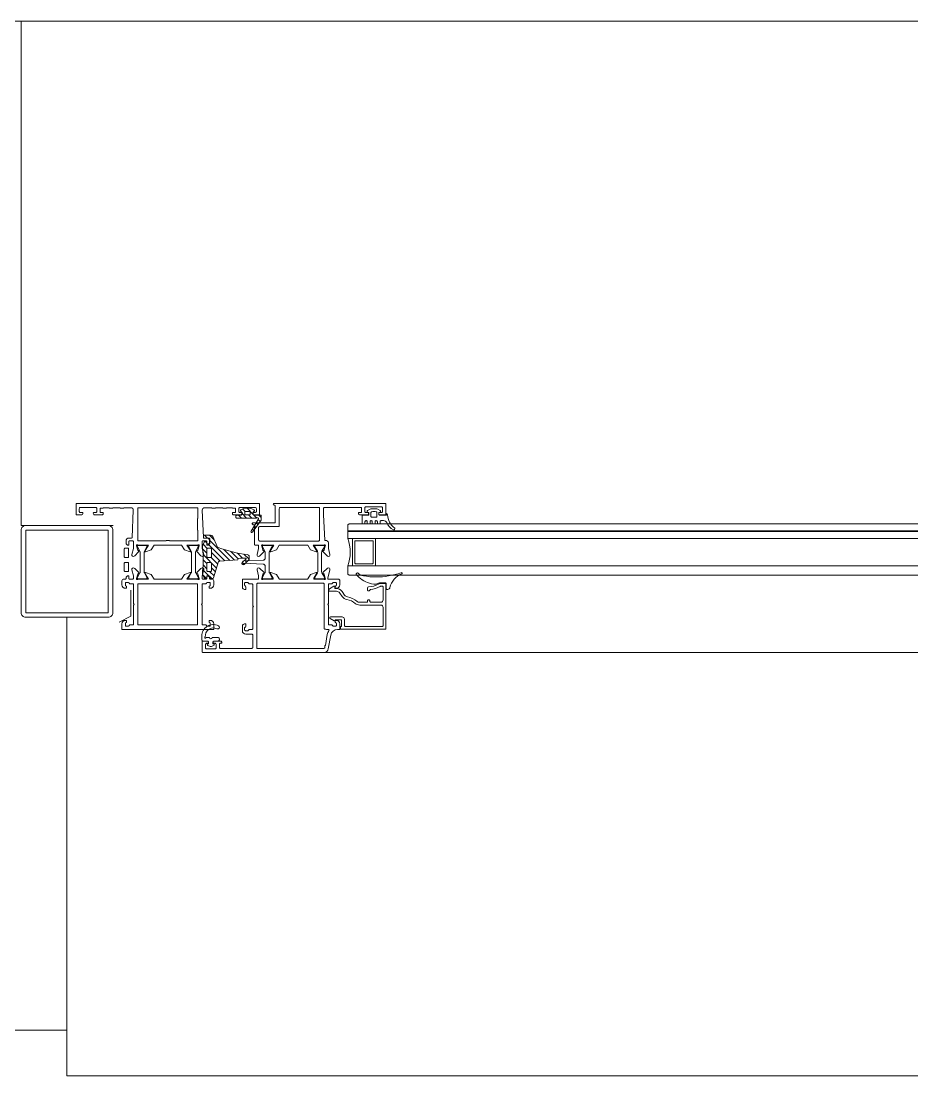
# Model space of a CAD drawing. Extents: x -9058 to 11890, y 0 to 4205.
# Drawn here: x 3725.06 to 3763.9, y 3761.87 to 3807.87 of the extents above; entities that cross this region are included whole.
import ezdxf

# ---------------------------------------------------------------- set-up
doc = ezdxf.new("R2010")
doc.units = 0
doc.header["$MEASUREMENT"] = 0
doc.layers.add('M-TEFRIS2-015', color=129, linetype='Continuous', lineweight=9)

msp = doc.modelspace()

# ---------------------------------------------------------------- hatches: boundary and pattern name
at = {"layer": 'M-TEFRIS2-015'}
h = msp.add_hatch(dxfattribs=at)
h.set_pattern_fill('ANSI31', color=256, scale=0.05, angle=450, style=0)
h.set_pattern_definition([(315, (3916.11904, 3917.70378), (0.1122532, 0.1122532), [])])
edge = h.paths.add_edge_path(flags=16)
edge.add_arc((3734.835, 3786.361), 0.025, 180, 270, ccw=False)
edge.add_line((3734.81, 3786.361), (3734.81, 3786.461))
edge.add_arc((3734.835, 3786.461), 0.025, 450, 540, ccw=False)
edge.add_line((3734.835, 3786.486), (3735.015, 3786.486))
edge.add_arc((3735.015, 3786.461), 0.025, 360, 450, ccw=False)
edge.add_line((3735.04, 3786.461), (3735.04, 3786.361))
edge.add_arc((3735.015, 3786.361), 0.025, 270, 360, ccw=False)
edge.add_line((3735.015, 3786.336), (3734.835, 3786.336))
edge = h.paths.add_edge_path()
edge.add_arc((3734.64, 3786.366), 0.035, 270, 360)
edge.add_line((3734.675, 3786.366), (3734.675, 3786.446))
edge.add_arc((3734.66, 3786.446), 0.015, 360, 402.1692)
edge.add_line((3734.671, 3786.456), (3734.631, 3786.498))
edge.add_arc((3734.66, 3786.526), 0.04, 117.0437, 223.6131, ccw=False)
edge.add_line((3734.642, 3786.562), (3734.73, 3786.607))
edge.add_arc((3734.81, 3786.451), 0.175, 450, 477.0437, ccw=False)
edge.add_line((3734.81, 3786.626), (3735.04, 3786.626))
edge.add_arc((3735.04, 3786.451), 0.175, 422.9563, 450, ccw=False)
edge.add_line((3735.119, 3786.607), (3735.208, 3786.562))
edge.add_arc((3735.19, 3786.526), 0.04, 316.3869, 422.9563, ccw=False)
edge.add_line((3735.219, 3786.498), (3735.179, 3786.456))
edge.add_arc((3735.19, 3786.446), 0.015, 497.8308, 540)
edge.add_line((3735.175, 3786.446), (3735.175, 3786.366))
edge.add_arc((3735.21, 3786.366), 0.035, 180, 270)
edge.add_line((3735.21, 3786.331), (3735.49, 3786.331))
edge.add_arc((3735.49, 3786.291), 0.04, 360, 450, ccw=False)
edge.add_line((3735.53, 3786.291), (3735.53, 3786.146))
edge.add_arc((3735.48, 3786.146), 0.05, 319.9652, 360, ccw=False)
edge.add_line((3735.518, 3786.114), (3735.145, 3785.58))
edge.add_arc((3735.115, 3785.606), 0.04, 146.9957, 319.9652, ccw=False)
edge.add_line((3735.081, 3785.628), (3735.399, 3786.133))
edge.add_arc((3735.349, 3786.165), 0.06, 326.9957, 506.1456)
edge.add_line((3735.299, 3786.199), (3734.46, 3786.199))
edge.add_arc((3734.46, 3786.239), 0.04, 180, 270, ccw=False)
edge.add_line((3734.42, 3786.239), (3734.42, 3786.291))
edge.add_arc((3734.46, 3786.291), 0.04, 90, 180, ccw=False)
edge.add_line((3734.46, 3786.331), (3734.64, 3786.331))
h = msp.add_hatch(dxfattribs=at)
h.set_pattern_fill('ANSI31', color=256, scale=0.05, style=0)
h.set_pattern_definition([(315, (3733.65921, 3535.18982), (-0.1122532, -0.1122532), [])])
h.paths.add_polyline_path([(3734.784, 3784.178), (3734.971, 3784.359, 0.203536), (3735.002, 3784.431), (3735.002, 3784.511, 0.380587), (3734.913, 3784.611, -0.061836), (3733.656, 3784.918, -0.189764), (3733.602, 3784.967), (3733.412, 3785.396, 0.285747), (3733.322, 3785.451), (3733.032, 3785.451, 0.414214), (3733.012, 3785.431), (3733.012, 3785.341, 0.414214), (3733.032, 3785.321), (3733.247, 3785.321, -0.414214), (3733.282, 3785.286), (3733.282, 3785.096, -0.414214), (3733.257, 3785.071), (3733.177, 3785.071, -0.414214), (3733.152, 3785.096), (3733.152, 3785.131, 0.414214), (3733.122, 3785.161), (3733.056, 3785.161, 0.296563), (3733.037, 3785.15), (3732.977, 3785.014, 0.104779), (3732.962, 3784.941), (3732.962, 3784.861, -0.081633), (3732.962, 3783.881), (3732.962, 3783.801, 0.104779), (3732.977, 3783.728), (3733.037, 3783.593, 0.296563), (3733.056, 3783.581), (3733.122, 3783.581, 0.414214), (3733.152, 3783.611), (3733.152, 3783.646, -0.414214), (3733.177, 3783.671), (3733.257, 3783.671, -0.414214), (3733.282, 3783.646), (3733.282, 3783.586, 0.414214), (3733.307, 3783.561), (3733.402, 3783.561, 0.328426), (3733.45, 3783.597), (3733.668, 3784.299, -0.309555), (3733.69, 3784.316), (3734.493, 3784.372, 0.394287), (3734.512, 3784.391, -0.364538), (3734.553, 3784.441, -0.068684), (3734.854, 3784.451, -0.950368), (3734.852, 3784.411, 0.000002), (3734.852, 3784.411), (3734.7, 3784.265, 0.999219)])
h.paths.add_polyline_path([(3733.352, 3784.511), (3733.352, 3784.851, 0.414214), (3733.322, 3784.881), (3733.192, 3784.881, 0.414214), (3733.162, 3784.851), (3733.162, 3784.511, 0.414214), (3733.192, 3784.481), (3733.322, 3784.481, 0.414214)], flags=16)
h.paths.add_polyline_path([(3733.322, 3784.261), (3733.192, 3784.261, 0.414214), (3733.162, 3784.231), (3733.162, 3783.891, 0.414214), (3733.192, 3783.861), (3733.322, 3783.861, 0.414214), (3733.352, 3783.891), (3733.352, 3784.231, 0.414214)], flags=16)

# ---------------------------------------------------------------- linework, layer by layer
for p, q in [((3739.304, 3785.898), (3739.354, 3785.948)), ((3739.304, 3785.898), (3739.304, 3785.31)), ((3742.079, 3785.948), (3739.354, 3785.948)), ((3787.233, 3785.948), (3741.862, 3785.948)), ((3742.079, 3785.648), (3739.304, 3785.648)), ((3742.079, 3785.61), (3739.304, 3785.61)), ((3787.233, 3785.648), (3741.862, 3785.648)), ((3787.233, 3785.61), (3741.862, 3785.61)), ((3742.079, 3785.31), (3739.304, 3785.31)), ((3739.504, 3785.31), (3739.504, 3784.11)), ((3740.504, 3785.31), (3740.504, 3784.11)), ((3787.233, 3785.31), (3741.862, 3785.31)), ((3739.304, 3784.11), (3739.304, 3783.76)), ((3742.079, 3784.11), (3739.304, 3784.11)), ((3787.233, 3784.11), (3741.862, 3784.11)), ((3739.304, 3783.76), (3739.354, 3783.71)), ((3742.079, 3783.71), (3739.354, 3783.71)), ((3742.079, 3783.71), (3739.811, 3783.71)), ((3787.233, 3783.71), (3741.862, 3783.71)), ((3729.837, 3783.059), (3729.837, 3782.888)), ((3729.837, 3782.888), (3729.837, 3781.927)), ((3729.837, 3781.927), (3729.337, 3781.657))]:
    msp.add_line(p, q, dxfattribs=at)
for points in [[(3718.058, 3801.173), (3720.058, 3801.173), (3720.058, 3807.873), (3725.058, 3807.873), (3725.058, 3785.873), (3729.076, 3785.873)], [(3865.058, 3807.873), (3725.058, 3807.873)], [(3727.058, 3763.873), (3727.058, 3781.873)], [(3738.235, 3780.338), (3856.993, 3780.338)], [(3613.308, 3763.873), (3727.058, 3763.873)], [(3863.058, 3763.873), (3863.058, 3761.873), (3727.058, 3761.873), (3727.058, 3763.873)]]:
    msp.add_lwpolyline(points, dxfattribs=at)
for points in [[(3734.274, 3786.638), (3734.274, 3786.648), (3734.008, 3786.648), (3734.008, 3786.638), (3733.858, 3786.638), (3733.858, 3786.648), (3733.528, 3786.648), (3733.528, 3786.638), (3733.378, 3786.638), (3733.378, 3786.648), (3733.058, 3786.648, 0.425337), (3732.958, 3786.544), (3733.003, 3785.356, 0.403083), (3733.033, 3785.328), (3733.154, 3785.328, -0.414214), (3733.274, 3785.208), (3733.274, 3785.118, -0.414214), (3733.174, 3785.018), (3733.164, 3785.018, -0.414214), (3733.154, 3785.028), (3733.154, 3785.178, 0.414214), (3733.124, 3785.208), (3732.984, 3785.208, 0.414214), (3732.954, 3785.178), (3732.954, 3784.872), (3733.024, 3784.611, -0.700084), (3732.916, 3784.536), (3732.898, 3784.549), (3732.727, 3784.721, -0.607471), (3732.743, 3784.782, 0.283637), (3732.766, 3784.803), (3732.815, 3784.987, 1.229391), (3732.765, 3785.018), (3732.29, 3785.018), (3732.453, 3784.751, -0.859449), (3732.423, 3784.726), (3732.178, 3784.818), (3732.056, 3785.018), (3730.853, 3785.018), (3730.731, 3784.818), (3730.486, 3784.726, -0.859449), (3730.456, 3784.751), (3730.618, 3785.018), (3730.144, 3785.018, 1.229391), (3730.094, 3784.987), (3730.143, 3784.803, 0.283637), (3730.166, 3784.782, -0.607471), (3730.182, 3784.721), (3730.01, 3784.549), (3729.992, 3784.536, -0.700084), (3729.885, 3784.611), (3729.954, 3784.872), (3729.954, 3785.178, 0.414214), (3729.924, 3785.208), (3729.784, 3785.208, 0.414214), (3729.754, 3785.178), (3729.754, 3785.028, -0.414214), (3729.744, 3785.018), (3729.734, 3785.018, -0.414214), (3729.634, 3785.118), (3729.634, 3785.208, -0.414214), (3729.754, 3785.328), (3729.876, 3785.328, 0.403083), (3729.906, 3785.356), (3729.95, 3786.544, 0.425337), (3729.851, 3786.648), (3729.531, 3786.648), (3729.531, 3786.638), (3729.381, 3786.638), (3729.381, 3786.648), (3729.051, 3786.648), (3729.051, 3786.638), (3728.901, 3786.638), (3728.901, 3786.648), (3728.634, 3786.648), (3728.634, 3786.638), (3728.504, 3786.638), (3728.504, 3786.468, 0.414214), (3728.534, 3786.438), (3728.634, 3786.438), (3728.634, 3786.388, -0.414214), (3728.584, 3786.338), (3728.274, 3786.338, -0.414214), (3728.204, 3786.408), (3728.204, 3786.428, -0.414214), (3728.214, 3786.438), (3728.314, 3786.438, 0.414214), (3728.364, 3786.488), (3728.364, 3786.608, 0.414214), (3728.314, 3786.658), (3727.644, 3786.658, 0.414214), (3727.594, 3786.608), (3727.594, 3786.488, 0.414214), (3727.644, 3786.438), (3727.744, 3786.438, -0.414214), (3727.754, 3786.428), (3727.754, 3786.408, -0.414214), (3727.684, 3786.338), (3727.464, 3786.338, -0.414214), (3727.454, 3786.348), (3727.454, 3786.828, -0.414214), (3727.464, 3786.838), (3735.444, 3786.838, -0.414214), (3735.454, 3786.828), (3735.454, 3786.348, -0.414214), (3735.444, 3786.338), (3735.224, 3786.338, -0.414214), (3735.154, 3786.408), (3735.154, 3786.428, -0.414214), (3735.164, 3786.438), (3735.264, 3786.438, 0.414214), (3735.314, 3786.488), (3735.314, 3786.608, 0.414214), (3735.264, 3786.658), (3734.594, 3786.658, 0.414214), (3734.544, 3786.608), (3734.544, 3786.488, 0.414214), (3734.594, 3786.438), (3734.694, 3786.438, -0.414214), (3734.704, 3786.428), (3734.704, 3786.408, -0.414214), (3734.634, 3786.338), (3734.324, 3786.338, -0.414214), (3734.274, 3786.388), (3734.274, 3786.438), (3734.374, 3786.438, 0.414214), (3734.404, 3786.468), (3734.404, 3786.638)], [(3734.64, 3786.331, 0.414214), (3734.675, 3786.366), (3734.675, 3786.446, 0.186103), (3734.671, 3786.456), (3734.631, 3786.498, -0.501687), (3734.642, 3786.562), (3734.73, 3786.607, -0.118551), (3734.81, 3786.626), (3735.04, 3786.626, -0.118551), (3735.119, 3786.607), (3735.208, 3786.562, -0.501687), (3735.219, 3786.498), (3735.179, 3786.456, 0.186103), (3735.175, 3786.446), (3735.175, 3786.366, 0.414214), (3735.21, 3786.331), (3735.49, 3786.331, -0.414214), (3735.53, 3786.291), (3735.53, 3786.146, -0.176484), (3735.518, 3786.114), (3735.145, 3785.58, -0.940455), (3735.081, 3785.628), (3735.399, 3786.133, 0.992608), (3735.299, 3786.199), (3734.46, 3786.199, -0.414214), (3734.42, 3786.239), (3734.42, 3786.291, -0.414214), (3734.46, 3786.331)], [(3734.835, 3786.336, -0.414214), (3734.81, 3786.361), (3734.81, 3786.461, -0.414214), (3734.835, 3786.486), (3735.015, 3786.486, -0.414214), (3735.04, 3786.461), (3735.04, 3786.361, -0.414214), (3735.015, 3786.336)], [(3736.304, 3785.838), (3735.464, 3785.838, 0.414214), (3735.414, 3785.788), (3735.414, 3785.248, 0.414214), (3735.464, 3785.198), (3738.024, 3785.198, 0.414214), (3738.074, 3785.248), (3738.074, 3786.658), (3736.364, 3786.658, 0.414214), (3736.314, 3786.608), (3736.314, 3785.848, -0.414214)], [(3740.547, 3786.472, -0.359904), (3740.571, 3786.442), (3740.571, 3786.266, -0.414214), (3740.541, 3786.236), (3740.341, 3786.236, -0.414214), (3740.311, 3786.266), (3740.311, 3786.442, -0.359904), (3740.336, 3786.472, -0.094739)], [(3725.058, 3782.073, 0.414214), (3725.258, 3781.873), (3728.858, 3781.873, 0.414214), (3729.058, 3782.073), (3729.058, 3785.673, 0.414214), (3728.858, 3785.873), (3725.258, 3785.873, 0.414214), (3725.058, 3785.673)], [(3729.557, 3784.513, 0.414214), (3729.587, 3784.483), (3729.717, 3784.483, 0.414214), (3729.747, 3784.513), (3729.747, 3784.853, 0.414214), (3729.717, 3784.883), (3729.587, 3784.883, 0.414214), (3729.557, 3784.853)], [(3730.419, 3783.856, 0.131652), (3730.432, 3783.806), (3730.54, 3783.619, -0.131652), (3730.544, 3783.604), (3730.544, 3783.579, -0.414214), (3730.514, 3783.549), (3730.154, 3783.549, -0.414214), (3730.124, 3783.579), (3730.124, 3783.604, -0.131652), (3730.128, 3783.619), (3730.236, 3783.806, 0.131652), (3730.249, 3783.856), (3730.249, 3784.702, 0.131652), (3730.236, 3784.752), (3730.128, 3784.939, -0.131652), (3730.124, 3784.954), (3730.124, 3784.979, -0.414214), (3730.154, 3785.009), (3730.514, 3785.009, -0.414214), (3730.544, 3784.979), (3730.544, 3784.954, -0.131652), (3730.54, 3784.939), (3730.432, 3784.752, 0.131652), (3730.419, 3784.702)], [(3732.49, 3783.856, -0.131652), (3732.477, 3783.806), (3732.369, 3783.619, 0.131652), (3732.365, 3783.604), (3732.365, 3783.579, 0.414214), (3732.395, 3783.549), (3732.755, 3783.549, 0.414214), (3732.785, 3783.579), (3732.785, 3783.604, 0.131652), (3732.781, 3783.619), (3732.673, 3783.806, -0.131652), (3732.66, 3783.856), (3732.66, 3784.702, -0.131652), (3732.673, 3784.752), (3732.781, 3784.939, 0.131652), (3732.785, 3784.954), (3732.785, 3784.979, 0.414214), (3732.755, 3785.009), (3732.395, 3785.009, 0.414214), (3732.365, 3784.979), (3732.365, 3784.954, 0.131652), (3732.369, 3784.939), (3732.477, 3784.752, -0.131652), (3732.49, 3784.702)], [(3733.352, 3784.513, -0.414214), (3733.322, 3784.483), (3733.192, 3784.483, -0.414214), (3733.162, 3784.513), (3733.162, 3784.853, -0.414214), (3733.192, 3784.883), (3733.322, 3784.883, -0.414214), (3733.352, 3784.853)], [(3735.608, 3784.197, -0.403142), (3735.704, 3784.097), (3735.704, 3783.856, -0.131652), (3735.691, 3783.806), (3735.583, 3783.62, 0.131652), (3735.579, 3783.605), (3735.579, 3783.579, 0.414214), (3735.609, 3783.549), (3735.969, 3783.549, 0.414214), (3735.999, 3783.579), (3735.999, 3783.605, 0.131652), (3735.995, 3783.62), (3735.888, 3783.806, -0.131652), (3735.874, 3783.856), (3735.874, 3784.702, -0.131652), (3735.888, 3784.752), (3735.995, 3784.939, 0.131652), (3735.999, 3784.954), (3735.999, 3784.979, 0.414214), (3735.969, 3785.009), (3735.609, 3785.009, 0.414214), (3735.579, 3784.979), (3735.579, 3784.954, 0.131652), (3735.583, 3784.939), (3735.691, 3784.752, -0.131652), (3735.704, 3784.702), (3735.704, 3784.461, -0.403142), (3735.608, 3784.362), (3734.753, 3784.329, 0.962756), (3734.753, 3784.229)], [(3738.174, 3784.752), (3738.282, 3784.939, 0.131652), (3738.286, 3784.954), (3738.286, 3784.979, 0.414214), (3738.256, 3785.009), (3737.896, 3785.009, 0.414214), (3737.866, 3784.979), (3737.866, 3784.954, 0.131652), (3737.87, 3784.939), (3737.977, 3784.752, -0.131652), (3737.991, 3784.702), (3737.991, 3783.856, -0.131652), (3737.977, 3783.806), (3737.87, 3783.62, 0.131652), (3737.866, 3783.605), (3737.866, 3783.579, 0.414214), (3737.896, 3783.549), (3738.256, 3783.549, 0.414214), (3738.286, 3783.579), (3738.286, 3783.605, 0.131652), (3738.282, 3783.62), (3738.174, 3783.806, -0.131652), (3738.161, 3783.856), (3738.161, 3784.702, -0.131652)], [(3739.604, 3785.18, -0.414214), (3739.634, 3785.21), (3740.374, 3785.21, -0.414214), (3740.404, 3785.18), (3740.404, 3784.24, -0.414214), (3740.374, 3784.21), (3739.634, 3784.21, -0.414214), (3739.604, 3784.24)], [(3729.557, 3783.893, 0.414214), (3729.587, 3783.863), (3729.717, 3783.863, 0.414214), (3729.747, 3783.893), (3729.747, 3784.233, 0.414214), (3729.717, 3784.263), (3729.587, 3784.263, 0.414214), (3729.557, 3784.233)], [(3738.605, 3783.338, 0.365977), (3738.635, 3783.363, -0.365977), (3738.664, 3783.388), (3738.774, 3783.388, -0.414214), (3738.804, 3783.358), (3738.804, 3783.268, -0.365977), (3738.779, 3783.238, 0.366034), (3738.754, 3783.208), (3738.754, 3783.148, 0.414214), (3738.764, 3783.138), (3738.804, 3783.138, 0.414214), (3738.954, 3783.288), (3738.954, 3783.458, 0.414214), (3738.874, 3783.538), (3738.455, 3783.538, -0.493043), (3738.426, 3783.575), (3738.524, 3783.944, 0.700084), (3738.416, 3784.019), (3738.398, 3784.007), (3738.227, 3783.834, 0.607471), (3738.243, 3783.774, -0.283637), (3738.266, 3783.752), (3738.315, 3783.568, -1.229391), (3738.265, 3783.538), (3737.844, 3783.538, -0.585524), (3737.818, 3783.583), (3737.952, 3783.802, 0.713664), (3737.928, 3783.831), (3737.678, 3783.737), (3737.565, 3783.552, -0.261412), (3737.539, 3783.538), (3736.328, 3783.538, -0.261412), (3736.303, 3783.552), (3736.189, 3783.737), (3735.94, 3783.831, 0.713664), (3735.915, 3783.802), (3736.049, 3783.583, -0.585524), (3736.023, 3783.538), (3735.603, 3783.538, -1.229391), (3735.552, 3783.568), (3735.602, 3783.752, -0.283637), (3735.624, 3783.774, 0.607471), (3735.64, 3783.834), (3735.469, 3784.007), (3735.451, 3784.019, 0.700084), (3735.343, 3783.944), (3735.413, 3783.683), (3735.413, 3783.568, -0.414214), (3735.383, 3783.538), (3734.734, 3783.538, 0.414214), (3734.704, 3783.508), (3734.704, 3783.188, 0.414222), (3734.804, 3783.088), (3734.844, 3783.088, 0.414214), (3734.854, 3783.098), (3734.854, 3783.208, 0.366034), (3734.829, 3783.238, -0.365977), (3734.804, 3783.268), (3734.804, 3783.358, -0.414214), (3734.834, 3783.388), (3734.944, 3783.388, -0.365977), (3734.974, 3783.363, 0.365977), (3735.004, 3783.338), (3735.124, 3783.338, -0.414214), (3735.154, 3783.308), (3735.154, 3782.368), (3735.184, 3782.338), (3735.154, 3782.308), (3735.154, 3781.368, -0.414214), (3735.124, 3781.338), (3735.004, 3781.338, 0.365977), (3734.974, 3781.313, -0.365977), (3734.944, 3781.288), (3734.834, 3781.288, -0.414214), (3734.804, 3781.318), (3734.804, 3781.408, -0.365977), (3734.829, 3781.437, 0.366034), (3734.854, 3781.467), (3734.854, 3781.578, 0.414214), (3734.844, 3781.588), (3734.804, 3781.588, 0.414214), (3734.704, 3781.488), (3734.704, 3781.288, 0.414214), (3734.854, 3781.138), (3735.124, 3781.138, -0.414214), (3735.154, 3781.108), (3735.154, 3780.548, -0.414214), (3735.124, 3780.518), (3733.734, 3780.518, -0.414214), (3733.704, 3780.548), (3733.704, 3780.708, -0.414214), (3733.734, 3780.738), (3733.804, 3780.738), (3733.804, 3780.788, 0.414214), (3733.754, 3780.838), (3733.499, 3780.838, 0.414214), (3733.429, 3780.768), (3733.429, 3780.748, 0.414214), (3733.439, 3780.738), (3733.514, 3780.738, -0.414214), (3733.564, 3780.688), (3733.564, 3780.548, -0.414214), (3733.514, 3780.498), (3733.144, 3780.498, -0.414214), (3733.094, 3780.548), (3733.094, 3780.688, -0.414214), (3733.144, 3780.738), (3733.219, 3780.738, 0.414214), (3733.229, 3780.748), (3733.229, 3780.768, 0.414214), (3733.159, 3780.838), (3732.984, 3780.838, 0.414214), (3732.954, 3780.808), (3732.954, 3780.368, 0.414214), (3732.984, 3780.338), (3738.254, 3780.338, 0.363975), (3738.451, 3780.503), (3738.555, 3781.09, -0.36397), (3738.85, 3781.338), (3738.924, 3781.338, 0.414214), (3738.954, 3781.368), (3738.954, 3781.588, 0.414214), (3738.804, 3781.738), (3738.764, 3781.738, 0.414214), (3738.754, 3781.728), (3738.754, 3781.667, 0.366034), (3738.779, 3781.637, -0.365977), (3738.804, 3781.608), (3738.804, 3781.518, -0.414214), (3738.774, 3781.488), (3738.664, 3781.488, -0.365977), (3738.635, 3781.513, 0.365977), (3738.605, 3781.538), (3738.484, 3781.538, -0.414214), (3738.454, 3781.568), (3738.454, 3782.408), (3738.424, 3782.438), (3738.454, 3782.468), (3738.454, 3783.308, -0.414214), (3738.484, 3783.338)], [(3733.352, 3783.893, -0.414214), (3733.322, 3783.863), (3733.192, 3783.863, -0.414214), (3733.162, 3783.893), (3733.162, 3784.233, -0.414214), (3733.192, 3784.263), (3733.322, 3784.263, -0.414214), (3733.352, 3784.233)], [(3740.974, 3783.339), (3740.974, 3783.119, 0.414214), (3741.004, 3783.089), (3741.042, 3783.089, 0.356389), (3741.14, 3783.169, -0.262181), (3741.654, 3783.762, 0.316752), (3741.674, 3783.79, 0.499585), (3741.636, 3783.819, -0.048291), (3741.081, 3783.678, -0.086497), (3739.982, 3783.681, -0.16681), (3739.754, 3783.792, 0.169383), (3739.733, 3783.806), (3739.721, 3783.809, 0.513067), (3739.673, 3783.743, 0.159858), (3740.248, 3783.363, 0.178819), (3740.615, 3783.345), (3740.634, 3783.356, -0.13005), (3740.684, 3783.369), (3740.944, 3783.369, -0.414214)], [(3738.253, 3780.518, 0.207097), (3738.304, 3780.54), (3738.304, 3780.638), (3738.323, 3780.638), (3738.407, 3781.116, -0.106114), (3738.478, 3781.291, 0.602221), (3738.453, 3781.338), (3738.404, 3781.338, -0.162278), (3738.344, 3781.358), (3738.304, 3781.358, -0.414214), (3738.274, 3781.388), (3738.274, 3783.308, 0.414214), (3738.224, 3783.358), (3735.384, 3783.358, 0.414214), (3735.334, 3783.308), (3735.334, 3780.518)], [(3740.161, 3782.558), (3740.161, 3782.598, -0.414214), (3740.191, 3782.628), (3740.231, 3782.628, -0.414214), (3740.261, 3782.598), (3740.261, 3782.578, 0.414214), (3740.311, 3782.528), (3740.741, 3782.528, 0.414214), (3740.841, 3782.628), (3740.841, 3783.178, 0.414214), (3740.791, 3783.228), (3740.74, 3783.228, 0.127567), (3740.706, 3783.219, -0.09888), (3740.288, 3783.085, 0.367727), (3740.261, 3783.056, -0.399482), (3740.231, 3783.028), (3740.191, 3783.028, -0.414214), (3740.161, 3783.058), (3740.161, 3783.149, -0.400329), (3740.209, 3783.199, 0.114933), (3740.645, 3783.323, -0.127017), (3740.742, 3783.348), (3740.931, 3783.348, -0.414214), (3740.961, 3783.318), (3740.961, 3781.378, -0.414214), (3740.931, 3781.348), (3739.011, 3781.348, -0.414214), (3738.981, 3781.378), (3738.981, 3781.438, -0.414214), (3739.011, 3781.468), (3739.031, 3781.468), (3739.031, 3781.768), (3738.761, 3781.768), (3738.741, 3781.733, -0.414214), (3738.7, 3781.722), (3738.529, 3781.82, -0.767327), (3738.547, 3781.888), (3739.051, 3781.888, -0.414214), (3739.151, 3781.788), (3739.151, 3781.518, 0.414214), (3739.201, 3781.468), (3740.791, 3781.468, 0.414214), (3740.841, 3781.518), (3740.841, 3782.308, 0.414214), (3740.741, 3782.408), (3739.828, 3782.408, -0.172094), (3739.626, 3782.479, 0.126051), (3739.265, 3782.645, -0.197455), (3739.06, 3782.777), (3738.952, 3782.931, 0.244698), (3738.805, 3783.008), (3738.526, 3783.008, -0.767327), (3738.498, 3783.109), (3738.696, 3783.224, -0.57735), (3738.741, 3783.198), (3738.741, 3783.128), (3738.805, 3783.128, -0.244698), (3739.051, 3783), (3739.154, 3782.845, 0.197455), (3739.282, 3782.763, -0.126051), (3739.696, 3782.573, 0.178336), (3739.828, 3782.528), (3740.131, 3782.528, 0.414214)], [(3733.171, 3780.718), (3733.231, 3780.718), (3733.231, 3780.798, 0.236068), (3733.151, 3780.838), (3732.986, 3780.838, -0.414214), (3732.936, 3780.888), (3732.936, 3781.059, -0.557109), (3733.659, 3781.506, -0.284432), (3733.701, 3781.439, -0.557109), (3733.592, 3781.372, 0.59685), (3733.089, 3781.017, 2.161979), (3733.124, 3780.988), (3733.266, 3780.988, 1), (3733.386, 3780.988), (3733.651, 3780.988, -0.414214), (3733.701, 3780.938), (3733.701, 3780.888, -0.414214), (3733.651, 3780.838), (3733.501, 3780.838, 0.236068), (3733.421, 3780.798), (3733.421, 3780.718), (3733.481, 3780.718), (3733.481, 3780.684, -0.323522), (3733.447, 3780.636), (3733.353, 3780.605, -0.019238), (3733.346, 3780.604), (3733.306, 3780.604, -0.019238), (3733.298, 3780.605), (3733.205, 3780.636, -0.323522), (3733.171, 3780.684)]]:
    msp.add_lwpolyline(points, format="xyb", close=True, dxfattribs=at)
for points in [[(3738.335, 3785.216, -0.459137), (3738.299, 3785.243), (3738.244, 3786.338), (3738.244, 3786.608, -0.414214), (3738.294, 3786.658), (3739.874, 3786.658, -0.414214), (3739.904, 3786.628), (3739.904, 3786.468, -0.414214), (3739.874, 3786.438), (3739.774, 3786.438), (3739.774, 3786.388, 0.414214), (3739.824, 3786.338), (3740.134, 3786.338, 0.414214), (3740.204, 3786.408), (3740.204, 3786.428, 0.414214), (3740.194, 3786.438), (3740.094, 3786.438, -0.414214), (3740.044, 3786.488), (3740.044, 3786.638, -0.414214), (3740.094, 3786.688), (3740.764, 3786.688, -0.414214), (3740.814, 3786.638), (3740.814, 3786.488, -0.414214), (3740.764, 3786.438), (3740.664, 3786.438, 0.414214), (3740.654, 3786.428), (3740.654, 3786.408, 0.414214), (3740.724, 3786.338), (3740.944, 3786.338, 0.414214), (3740.954, 3786.348), (3740.954, 3786.828, 0.414214), (3740.944, 3786.838), (3736.079, 3786.838, 0.535184), (3736.056, 3786.803), (3736.074, 3786.76), (3736.104, 3786.76, -0.414214), (3736.134, 3786.73), (3736.134, 3786.018, -0.414214), (3736.104, 3785.988), (3735.159, 3785.988, 0.535184), (3735.136, 3785.953), (3735.147, 3785.928, 0.302776), (3735.174, 3785.91), (3735.204, 3785.91, -0.414214), (3735.234, 3785.88), (3735.234, 3785.048, 0.414214), (3735.264, 3785.018), (3735.383, 3785.018, -0.414214), (3735.413, 3784.988), (3735.413, 3784.872), (3735.343, 3784.611, 0.700084), (3735.451, 3784.536), (3735.469, 3784.549), (3735.64, 3784.721, 0.607471), (3735.624, 3784.782, -0.283637), (3735.602, 3784.803), (3735.552, 3784.987, -1.229391), (3735.603, 3785.018), (3736.077, 3785.018), (3735.914, 3784.751, 0.859449), (3735.945, 3784.726), (3736.189, 3784.818), (3736.311, 3785.018), (3737.556, 3785.018), (3737.678, 3784.818), (3737.923, 3784.726, 0.859449), (3737.953, 3784.751), (3737.79, 3785.018), (3738.265, 3785.018, -1.229391), (3738.315, 3784.987), (3738.266, 3784.803, -0.283637), (3738.243, 3784.782, 0.607471), (3738.227, 3784.721), (3738.398, 3784.549), (3738.416, 3784.536, 0.700084), (3738.524, 3784.611), (3738.454, 3784.872), (3738.454, 3785.118, 0.474196), (3738.335, 3785.216)], [(3741.036, 3786.347, 0.220745), (3741.346, 3785.754, -0.651907), (3741.289, 3785.685, -0.176952), (3740.998, 3786, 0.281357), (3740.855, 3786.088), (3740.774, 3786.088), (3740.76, 3786.088), (3740.753, 3786.088), (3740.745, 3786.086), (3740.738, 3786.083), (3740.731, 3786.079), (3740.725, 3786.073), (3740.719, 3786.067), (3740.715, 3786.06), (3740.712, 3786.053), (3740.71, 3786.038), (3740.71, 3785.962), (3740.71, 3785.959), (3740.709, 3785.956), (3740.708, 3785.953), (3740.706, 3785.951), (3740.704, 3785.948), (3740.702, 3785.946), (3740.699, 3785.944), (3740.696, 3785.943), (3740.69, 3785.942), (3740.61, 3785.942), (3740.607, 3785.943), (3740.604, 3785.943), (3740.601, 3785.944), (3740.599, 3785.946), (3740.596, 3785.948), (3740.594, 3785.951), (3740.592, 3785.953), (3740.591, 3785.956), (3740.59, 3785.962), (3740.59, 3786.038), (3740.59, 3786.045), (3740.588, 3786.053), (3740.585, 3786.06), (3740.581, 3786.067), (3740.575, 3786.073), (3740.569, 3786.079), (3740.562, 3786.083), (3740.555, 3786.086), (3740.54, 3786.088), (3740.533, 3786.088), (3740.525, 3786.086), (3740.518, 3786.083), (3740.511, 3786.079), (3740.505, 3786.073), (3740.499, 3786.067), (3740.495, 3786.06), (3740.492, 3786.053), (3740.49, 3786.038), (3740.49, 3785.962), (3740.49, 3785.959), (3740.489, 3785.956), (3740.488, 3785.953), (3740.486, 3785.951), (3740.484, 3785.948), (3740.482, 3785.946), (3740.479, 3785.944), (3740.476, 3785.943), (3740.47, 3785.942), (3740.39, 3785.942), (3740.387, 3785.943), (3740.384, 3785.943), (3740.381, 3785.944), (3740.379, 3785.946), (3740.376, 3785.948), (3740.374, 3785.951), (3740.372, 3785.953), (3740.371, 3785.956), (3740.37, 3785.962), (3740.37, 3786.038), (3740.37, 3786.045), (3740.368, 3786.053), (3740.365, 3786.06), (3740.361, 3786.067), (3740.355, 3786.073), (3740.349, 3786.079), (3740.342, 3786.083), (3740.335, 3786.086), (3740.32, 3786.088), (3740.313, 3786.088), (3740.305, 3786.086), (3740.298, 3786.083), (3740.291, 3786.079), (3740.285, 3786.073), (3740.279, 3786.067), (3740.275, 3786.06), (3740.272, 3786.053), (3740.27, 3786.038), (3740.27, 3785.962), (3740.27, 3785.959), (3740.269, 3785.956), (3740.268, 3785.953), (3740.266, 3785.951), (3740.264, 3785.948), (3740.262, 3785.946), (3740.259, 3785.944), (3740.256, 3785.943), (3740.25, 3785.942), (3740.17, 3785.942), (3740.167, 3785.943), (3740.164, 3785.943), (3740.161, 3785.944), (3740.159, 3785.946), (3740.156, 3785.948), (3740.154, 3785.951), (3740.152, 3785.953), (3740.151, 3785.956), (3740.15, 3785.962), (3740.15, 3786.038), (3740.15, 3786.045), (3740.148, 3786.053), (3740.145, 3786.06), (3740.141, 3786.067), (3740.135, 3786.073), (3740.129, 3786.079), (3740.122, 3786.083), (3740.115, 3786.086), (3740.1, 3786.088), (3740.093, 3786.088), (3740.085, 3786.086), (3740.078, 3786.083), (3740.071, 3786.079), (3740.065, 3786.073), (3740.059, 3786.067), (3740.055, 3786.06), (3740.052, 3786.053), (3740.05, 3786.038), (3740.05, 3785.962), (3740.05, 3785.959), (3740.049, 3785.956), (3740.048, 3785.953), (3740.046, 3785.951), (3740.044, 3785.948), (3740.042, 3785.946), (3740.039, 3785.944), (3740.036, 3785.943), (3740.03, 3785.942), (3739.95, 3785.942), (3739.947, 3785.942), (3739.944, 3785.943), (3739.941, 3785.944), (3739.939, 3785.946), (3739.936, 3785.948), (3739.934, 3785.951), (3739.932, 3785.953), (3739.931, 3785.956), (3739.93, 3785.962), (3739.93, 3786.3, -0.414214), (3739.96, 3786.33), (3740.191, 3786.33, 0.414214), (3740.221, 3786.36), (3740.221, 3786.425, 0.291535), (3740.21, 3786.443), (3740.161, 3786.464, -0.613042), (3740.159, 3786.526), (3740.278, 3786.589, -0.127095), (3740.341, 3786.605), (3740.541, 3786.605, -0.127095), (3740.604, 3786.589), (3740.713, 3786.532, -0.585233), (3740.713, 3786.462), (3740.665, 3786.438, 0.167811), (3740.661, 3786.425), (3740.661, 3786.36, 0.414214), (3740.691, 3786.33), (3740.986, 3786.33), (3740.986, 3786.394, -0.394677), (3741.036, 3786.347)], [(3732.962, 3783.881, 0.081633), (3732.962, 3784.861), (3732.962, 3784.941, -0.104779), (3732.977, 3785.014), (3733.037, 3785.15, -0.296563), (3733.056, 3785.161), (3733.122, 3785.161, -0.414214), (3733.152, 3785.131), (3733.152, 3785.096, 0.414214), (3733.177, 3785.071), (3733.257, 3785.071, 0.414214), (3733.282, 3785.096), (3733.282, 3785.286, 0.414214), (3733.247, 3785.321), (3733.032, 3785.321, -0.414214), (3733.012, 3785.341), (3733.012, 3785.431, -0.414214), (3733.032, 3785.451), (3733.322, 3785.451, -0.285747), (3733.412, 3785.396), (3733.602, 3784.967, 0.189764), (3733.656, 3784.918, 0.061836), (3734.913, 3784.611, -0.380587), (3735.002, 3784.511), (3735.002, 3784.431, -0.203536), (3734.971, 3784.359), (3734.784, 3784.178, -0.999219), (3734.7, 3784.265), (3734.852, 3784.411, 0.950364), (3734.854, 3784.451, 0.068684), (3734.553, 3784.441, 0.364538), (3734.512, 3784.391, -0.394287), (3734.493, 3784.372), (3733.69, 3784.316, 0.309555), (3733.668, 3784.299), (3733.45, 3783.597, -0.328426), (3733.402, 3783.561), (3733.307, 3783.561, -0.414214), (3733.282, 3783.586), (3733.282, 3783.646, 0.414214), (3733.257, 3783.671), (3733.177, 3783.671, 0.414214), (3733.152, 3783.646), (3733.152, 3783.611, -0.414214), (3733.122, 3783.581), (3733.056, 3783.581, -0.296563), (3733.037, 3783.593), (3732.977, 3783.728, -0.104779), (3732.962, 3783.801), (3732.962, 3783.881)], [(3729.534, 3783.538, 0.414222), (3729.454, 3783.458), (3729.454, 3783.288, 0.414214), (3729.604, 3783.138), (3729.644, 3783.138, 0.414214), (3729.654, 3783.148), (3729.654, 3783.208, 0.366034), (3729.629, 3783.238, -0.365977), (3729.604, 3783.268), (3729.604, 3783.358, -0.414214), (3729.634, 3783.388), (3729.744, 3783.388, -0.365977), (3729.774, 3783.363, 0.365977), (3729.804, 3783.338), (3729.924, 3783.338, -0.414214), (3729.954, 3783.308), (3729.954, 3782.468), (3729.984, 3782.438), (3729.954, 3782.408), (3729.954, 3781.568, -0.414214), (3729.924, 3781.538), (3729.804, 3781.538, 0.365977), (3729.774, 3781.513, -0.365977), (3729.744, 3781.488), (3729.634, 3781.488, -0.414214), (3729.604, 3781.518), (3729.604, 3781.608, -0.365977), (3729.629, 3781.637, 0.366034), (3729.654, 3781.667), (3729.654, 3781.728, 0.414214), (3729.644, 3781.738), (3729.604, 3781.738, 0.414214), (3729.454, 3781.588), (3729.454, 3781.348, 0.414214), (3729.464, 3781.338), (3733.444, 3781.338, 0.414214), (3733.454, 3781.348), (3733.454, 3781.588, 0.414214), (3733.304, 3781.738), (3733.264, 3781.738, 0.414214), (3733.254, 3781.728), (3733.254, 3781.667, 0.366034), (3733.279, 3781.637, -0.365977), (3733.304, 3781.608), (3733.304, 3781.518, -0.414214), (3733.274, 3781.488), (3733.164, 3781.488, -0.365977), (3733.135, 3781.513, 0.365977), (3733.105, 3781.538), (3732.984, 3781.538, -0.414214), (3732.954, 3781.568), (3732.954, 3782.408), (3732.924, 3782.438), (3732.954, 3782.468), (3732.954, 3783.308, -0.414214), (3732.984, 3783.338), (3733.105, 3783.338, 0.365977), (3733.135, 3783.363, -0.365977), (3733.164, 3783.388), (3733.274, 3783.388, -0.414214), (3733.304, 3783.358), (3733.304, 3783.268, -0.365977), (3733.279, 3783.238, 0.366034), (3733.254, 3783.208), (3733.254, 3783.148, 0.414214), (3733.264, 3783.138), (3733.304, 3783.138, 0.414214), (3733.454, 3783.288), (3733.454, 3783.458, 0.414214), (3733.374, 3783.538), (3733.304, 3783.538, -0.414214), (3733.274, 3783.568), (3733.274, 3783.588, 0.414214), (3733.174, 3783.688), (3733.164, 3783.688, 0.414214), (3733.154, 3783.678), (3733.154, 3783.568, -0.414214), (3733.124, 3783.538), (3732.984, 3783.538, -0.414214), (3732.954, 3783.568), (3732.954, 3783.683), (3733.024, 3783.944, 0.700084), (3732.916, 3784.019), (3732.898, 3784.007), (3732.727, 3783.834, 0.607471), (3732.743, 3783.774, -0.283637), (3732.766, 3783.752), (3732.815, 3783.568, -1.229391), (3732.765, 3783.538), (3732.29, 3783.538), (3732.452, 3783.802, 0.713664), (3732.428, 3783.831), (3732.178, 3783.737), (3732.056, 3783.538), (3730.853, 3783.538), (3730.731, 3783.737), (3730.481, 3783.831, 0.713664), (3730.457, 3783.802), (3730.618, 3783.538), (3730.144, 3783.538, -1.229391), (3730.094, 3783.568), (3730.143, 3783.752, -0.283637), (3730.166, 3783.774, 0.607471), (3730.182, 3783.834), (3730.01, 3784.007), (3729.992, 3784.019, 0.700084), (3729.885, 3783.944), (3729.954, 3783.683), (3729.954, 3783.568, -0.414214), (3729.924, 3783.538), (3729.784, 3783.538, -0.414214), (3729.754, 3783.568), (3729.754, 3783.678, 0.414214), (3729.744, 3783.688), (3729.734, 3783.688, 0.414214), (3729.634, 3783.588), (3729.634, 3783.568, -0.414214), (3729.604, 3783.538), (3729.534, 3783.538)]]:
    msp.add_lwpolyline(points, format="xyb", dxfattribs=at)
for points in [[(3732.764, 3785.208), (3732.764, 3785.678), (3732.754, 3785.678), (3732.754, 3786.178), (3732.764, 3786.178), (3732.764, 3786.648), (3730.144, 3786.648), (3730.144, 3786.178), (3730.154, 3786.178), (3730.154, 3785.678), (3730.144, 3785.678), (3730.144, 3785.208), (3731.379, 3785.208), (3731.379, 3785.228), (3731.529, 3785.228), (3731.529, 3785.208)], [(3725.258, 3782.073), (3725.258, 3785.673), (3728.858, 3785.673), (3728.858, 3782.073)], [(3732.754, 3783.338), (3732.754, 3781.538), (3730.154, 3781.538), (3730.154, 3783.338)]]:
    msp.add_lwpolyline(points, close=True, dxfattribs=at)
msp.add_arc((3737.554, 3784.71), 1.85, 341.0754, 18.9246, dxfattribs=at)

doc.saveas('drawing.dxf')
